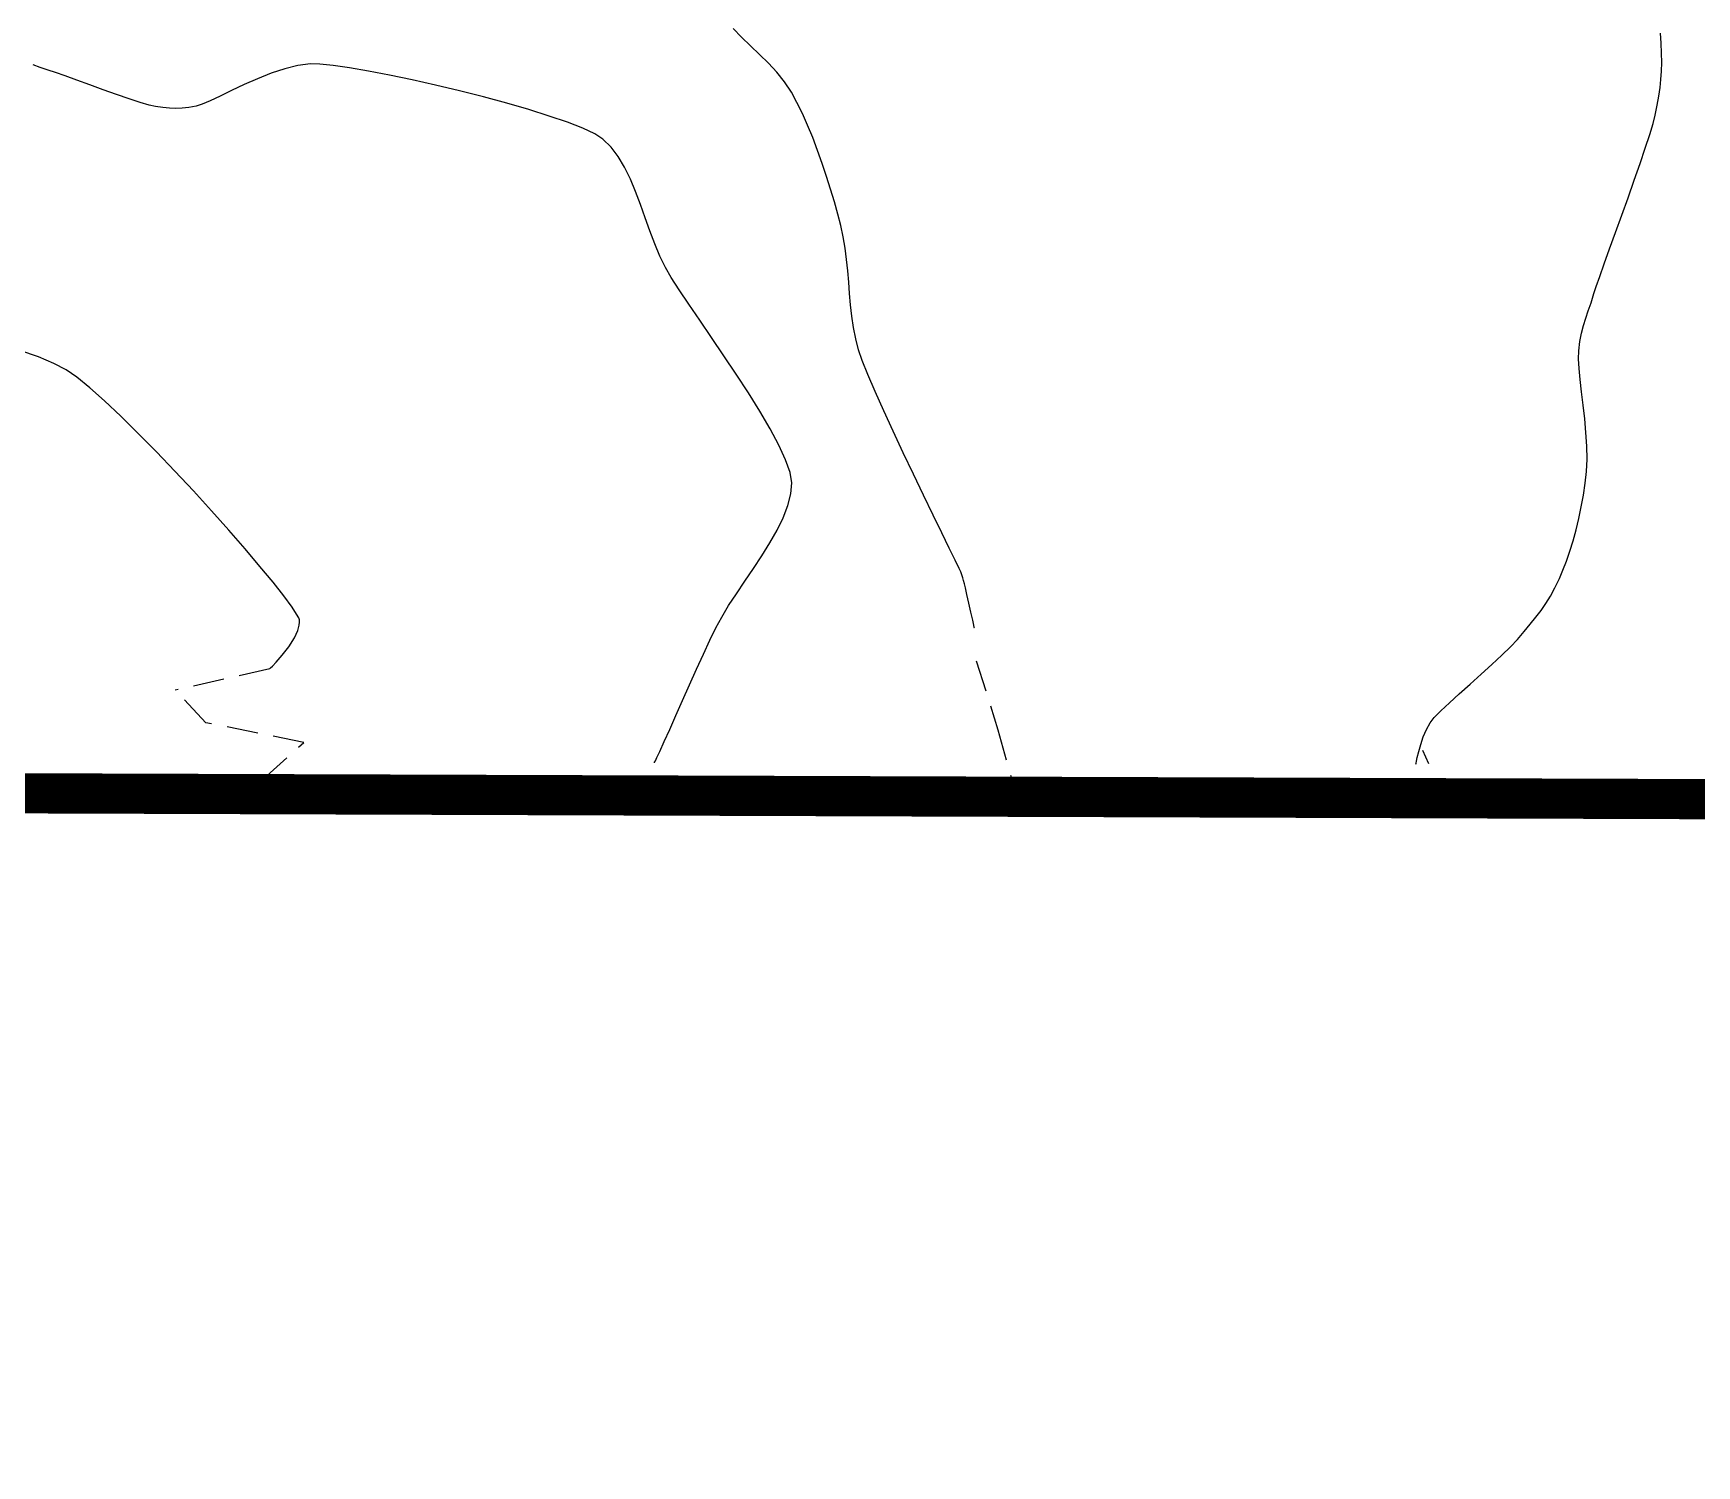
# Model space of a CAD drawing. Header units: feet. Extents: x 26064 to 27719, y 16802 to 28989.
# Drawn here: x 26744.6 to 26910.3, y 16834.4 to 16977 of the extents above; entities that cross this region are included whole.
import ezdxf

# ---------------------------------------------------------------- set-up
doc = ezdxf.new("R2010")
doc.units = ezdxf.units.FT
doc.header["$LTSCALE"] = 50
doc.header["$MEASUREMENT"] = 0
doc.linetypes.add('DASHED', pattern=[0.75, 0.5, -0.25])
doc.linetypes.add('HIDN25', pattern=[0.0938, 0.0625, -0.0313])
doc.layers.add('CONT-MNR', color=55, linetype='HIDN25')
doc.layers.add('DEMO-UTILITY', color=1, linetype='Continuous')

msp = doc.modelspace()

# ---------------------------------------------------------------- linework, layer by layer
at = {"layer": 'CONT-MNR', "color": 7, "extrusion": (0.726256, 0.687424, 0)}
msp.add_line((26815.14249, 16976.56821, 642), (26814.31152, 16977.44612, 642), dxfattribs=at)
at = {"layer": 'CONT-MNR', "color": 7, "extrusion": (0.697304, 0.716775, 0)}
msp.add_line((26816.02153, 16975.71305, 642), (26815.14249, 16976.56821, 642), dxfattribs=at)
at = {"layer": 'CONT-MNR', "color": 7, "extrusion": (-0.688192, -0.725529, 0)}
msp.add_line((26816.91907, 16974.8617, 642), (26816.02153, 16975.71305, 642), dxfattribs=at)
at = {"layer": 'CONT-MNR', "color": 7, "extrusion": (0.997093, 0.07619, 0)}
msp.add_line((26906.72386, 16975.99797, 641), (26906.64971, 16976.96845, 641), dxfattribs=at)
at = {"layer": 'CONT-MNR', "color": 7, "extrusion": (0.999201, 0.039976, 0)}
msp.add_line((26906.7644, 16974.98468, 641), (26906.72386, 16975.99797, 641), dxfattribs=at)
at = {"layer": 'CONT-MNR', "color": 7, "extrusion": (-0.360839, -0.932628, 0)}
msp.add_line((26745.29853, 16973.56234, 643), (26744.60097, 16973.83224, 643), dxfattribs=at)
at = {"layer": 'CONT-MNR', "color": 7}
for p, q in [((26770.95768, 16973.76954, 643), (26769.63895, 16973.44076, 643)), ((26773.15091, 16973.90741, 643), (26772.20227, 16973.92929, 643)), ((26774.46685, 16973.77269, 643), (26773.15091, 16973.90741, 643)), ((26776.09627, 16973.53657, 643), (26774.46685, 16973.77269, 643)), ((26817.80554, 16973.99522, 642), (26816.91907, 16974.8617, 642)), ((26818.65138, 16973.09467, 642), (26817.80554, 16973.99522, 642)), ((26748.94455, 16972.30153, 643), (26747.78144, 16972.71862, 643)), ((26777.98537, 16973.21046, 643), (26776.09627, 16973.53657, 643)), ((26782.32736, 16972.33403, 643), (26780.08034, 16972.80581, 643)), ((26820.10283, 16971.11564, 642), (26819.427, 16972.14112, 642)), ((26906.61102, 16971.56103, 641), (26906.69961, 16972.38297, 641)), ((26906.69961, 16972.38297, 641), (26906.75374, 16973.2074, 641)), ((26751.56506, 16971.35599, 643), (26750.22754, 16971.83784, 643)), ((26752.89172, 16970.88441, 643), (26751.56506, 16971.35599, 643)), ((26763.21717, 16970.71792, 643), (26762.22399, 16970.24889, 643)), ((26906.32461, 16969.80376, 641), (26906.48651, 16970.71137, 641)), ((26906.48651, 16970.71137, 641), (26906.61102, 16971.56103, 641)), ((26756.15279, 16969.81553, 643), (26755.25096, 16970.08574, 643)), ((26757.51862, 16969.56631, 643), (26756.78227, 16969.66929, 643)), ((26758.18059, 16969.50702, 643), (26757.51862, 16969.56631, 643)), ((26759.42888, 16969.52202, 643), (26758.80504, 16969.49205, 643)), ((26760.82227, 16969.71929, 643), (26760.089, 16969.59756, 643)), ((26762.22399, 16970.24889, 643), (26761.41346, 16969.90214, 643)), ((26793.95991, 16969.36842, 643), (26791.75977, 16970.00434, 643)), ((26795.98924, 16968.73395, 643), (26793.95991, 16969.36842, 643)), ((26821.72155, 16967.81227, 642), (26821.19735, 16968.98941, 642)), ((26799.32023, 16967.51512, 643), (26797.79395, 16968.11238, 643)), ((26800.51427, 16966.95362, 643), (26799.32023, 16967.51512, 643)), ((26905.14226, 16965.53791, 641), (26905.58181, 16966.88681, 641)), ((26803.4926, 16963.62892, 643), (26802.85533, 16964.70059, 643)), ((26904.04058, 16962.34139, 641), (26904.62089, 16964.00424, 641)), ((26805.0759, 16959.91912, 643), (26804.58717, 16961.21198, 643)), ((26902.79475, 16958.85047, 641), (26903.42424, 16960.60494, 641)), ((26824.72088, 16958.97614, 642), (26824.38216, 16960.18742, 642)), ((26825.02283, 16957.82564, 642), (26824.72088, 16958.97614, 642)), ((26806.01476, 16957.29567, 643), (26805.54652, 16958.60495, 643)), ((26806.49633, 16956.0175, 643), (26806.01476, 16957.29567, 643)), ((26807.00693, 16954.79664, 643), (26806.49633, 16956.0175, 643)), ((26901.58792, 16955.50982, 641), (26902.17502, 16957.13357, 641)), ((26825.71309, 16953.32162, 642), (26825.60197, 16954.45355, 642)), ((26901.05637, 16954.0348, 641), (26901.58792, 16955.50982, 641)), ((26825.80677, 16952.18864, 642), (26825.71309, 16953.32162, 642)), ((26900.25144, 16951.75329, 641), (26900.60324, 16952.7641, 641)), ((26825.89713, 16951.05633, 642), (26825.80677, 16952.18864, 642)), ((26900.02386, 16951.05797, 641), (26900.25144, 16951.75329, 641)), ((26826.12428, 16948.80067, 642), (26825.99826, 16949.92643, 642)), ((26899.2137, 16948.60175, 641), (26899.465, 16949.3505, 641)), ((26826.50746, 16946.56855, 642), (26826.28931, 16947.6808, 642)), ((26898.7926, 16947.11307, 641), (26898.98788, 16947.86934, 641)), ((26898.51386, 16945.36797, 641), (26898.63291, 16946.29268, 641)), ((26745.11017, 16944.74989, 644), (26743.27673, 16945.40165, 644)), ((26746.65732, 16944.10673, 644), (26745.11017, 16944.74989, 644)), ((26814.61609, 16943.02709, 643), (26813.37926, 16944.87653, 643)), ((26827.15785, 16944.40639, 642), (26826.79283, 16945.46564, 642)), ((26827.72058, 16942.99833, 642), (26827.15785, 16944.40639, 642)), ((26748.93852, 16942.7323, 644), (26747.86213, 16943.47891, 644)), ((26816.95587, 16939.35675, 643), (26815.82174, 16941.17386, 643)), ((26829.29707, 16939.40472, 642), (26828.4455, 16941.3087, 642)), ((26898.94941, 16939.96436, 641), (26898.79111, 16941.26958, 641)), ((26830.23977, 16937.35362, 642), (26829.29707, 16939.40472, 642)), ((26899.10366, 16938.61102, 641), (26898.94941, 16939.96436, 641)), ((26755.0614, 16937.1503, 644), (26753.33072, 16938.85043, 644)), ((26758.70474, 16933.39486, 644), (26756.86484, 16935.31766, 644)), ((26819.97067, 16933.24737, 643), (26819.5259, 16934.52106, 643)), ((26832.25644, 16933.07895, 642), (26831.23807, 16935.22262, 642)), ((26760.54477, 16931.42424, 644), (26758.70474, 16933.39486, 644)), ((26833.25936, 16930.98984, 642), (26832.25644, 16933.07895, 642)), ((26899.15278, 16932.1794, 641), (26899.28386, 16933.35797, 641)), ((26762.3486, 16929.44817, 644), (26760.54477, 16931.42424, 644)), ((26834.2113, 16929.02252, 642), (26833.25936, 16930.98984, 642)), ((26819.28854, 16928.75235, 643), (26819.75799, 16929.95881, 643)), ((26765.7024, 16925.64902, 644), (26764.07992, 16927.50898, 644)), ((26817.95721, 16926.24177, 643), (26818.67747, 16927.50902, 643)), ((26818.67747, 16927.50902, 643), (26819.28854, 16928.75235, 643)), ((26817.16019, 16924.96356, 643), (26817.95721, 16926.24177, 643)), ((26836.40596, 16924.52354, 642), (26835.82012, 16925.72214, 642)), ((26767.17974, 16923.91064, 644), (26765.7024, 16925.64902, 644)), ((26897.28921, 16924.44193, 641), (26897.62619, 16925.4219, 641)), ((26837.24578, 16922.50644, 642), (26837.16615, 16922.78185, 642)), ((26769.55365, 16920.96801, 644), (26768.47559, 16922.33619, 644)), ((26770.37759, 16919.84846, 644), (26769.55365, 16920.96801, 644)), ((26813.85313, 16920.00007, 643), (26814.63288, 16921.19263, 643)), ((26837.58746, 16921.09851, 642), (26837.4287, 16921.79003, 642)), ((26895.23609, 16920.21292, 641), (26895.69307, 16920.95454, 641)), ((26895.69307, 16920.95454, 641), (26896.13873, 16921.77324, 641)), ((26770.82937, 16919.16029, 644), (26770.37759, 16919.84846, 644)), ((26771.03504, 16918.77941, 644), (26770.82937, 16919.16029, 644)), ((26813.15878, 16918.86131, 643), (26813.85313, 16920.00007, 643)), ((26838.1581, 16918.5483, 642), (26837.98045, 16919.34767, 642)), ((26771.12512, 16918.36906, 644), (26771.11784, 16918.52463, 644)), ((26812.58227, 16917.78929, 643), (26813.15878, 16918.86131, 643)), ((26838.26538, 16918.06384, 642), (26838.1581, 16918.5483, 642)), ((26892.40386, 16916.64797, 641), (26893.07925, 16917.43836, 641)), ((26893.68937, 16918.1611, 641), (26894.24503, 16918.84514, 641)), ((26890.85828, 16915.06684, 641), (26891.72386, 16915.91348, 641)), ((26768.79015, 16914.38426, 644), (26769.39169, 16915.07126, 644)), ((26810.65845, 16913.66819, 643), (26811.34412, 16915.16873, 643)), ((26838.51389, 16914.52087, 642), (26840.66922, 16907.65176, 642)), ((26888.78539, 16913.17317, 641), (26889.86086, 16914.14207, 641)), ((26768.16311, 16913.72729, 644), (26758.73779, 16911.57916, 644)), ((26768.16311, 16913.72729, 644), (26768.17253, 16913.73783, 644)), ((26809.95749, 16912.11428, 643), (26810.65845, 16913.66819, 643)), ((26761.79597, 16908.34847, 644), (26758.73779, 16911.57916, 644)), ((26809.26305, 16910.56208, 643), (26809.95749, 16912.11428, 643)), ((26885.62819, 16910.34189, 641), (26886.61529, 16911.23907, 641)), ((26808.59695, 16909.06669, 643), (26809.26305, 16910.56208, 643)), ((26884.11872, 16908.85733, 641), (26884.77808, 16909.53664, 641)), ((26884.77808, 16909.53664, 641), (26885.62819, 16910.34189, 641)), ((26771.55915, 16906.39749, 644), (26761.79597, 16908.34847, 644)), ((26807.43708, 16906.46672, 643), (26807.98102, 16907.68321, 643)), ((26840.66922, 16907.65176, 642), (26842.43028, 16901.31748, 642)), ((26883.34111, 16907.67269, 641), (26883.70386, 16908.33797, 641)), ((26883.70386, 16908.33797, 641), (26884.11872, 16908.85733, 641)), ((26767.51443, 16902.77426, 644), (26771.55915, 16906.39749, 644)), ((26882.78542, 16906.19018, 641), (26883.03586, 16906.93777, 641)), ((26882.278, 16904.21204, 641), (26882.28622, 16904.23785, 641)), ((26882.30771, 16904.32031, 641), (26882.3529, 16904.51424, 641)), ((26883.57994, 16904.26195, 641), (26882.97613, 16905.57285, 641))]:
    msp.add_line(p, q, dxfattribs=at)
at = {"layer": 'CONT-MNR', "color": 7, "extrusion": (0.12731, -0.991863, 0)}
msp.add_line((26772.20227, 16973.92929, 643), (26770.95768, 16973.76954, 643), dxfattribs=at)
at = {"layer": 'CONT-MNR', "color": 7, "extrusion": (0.999697, -0.024621, 0)}
msp.add_line((26906.75374, 16973.2074, 641), (26906.77485, 16974.06457, 641), dxfattribs=at)
at = {"layer": 'CONT-MNR', "color": 7, "extrusion": (0.999936, 0.011349, 0)}
msp.add_line((26906.77485, 16974.06457, 641), (26906.7644, 16974.98468, 641), dxfattribs=at)
at = {"layer": 'CONT-MNR', "color": 7, "extrusion": (-0.320357, -0.947297, 0)}
msp.add_line((26746.07639, 16973.29929, 643), (26745.29853, 16973.56234, 643), dxfattribs=at)
at = {"layer": 'CONT-MNR', "color": 7, "extrusion": (-0.311765, -0.950159, 0)}
msp.add_line((26746.80359, 16973.06068, 643), (26746.07639, 16973.29929, 643), dxfattribs=at)
at = {"layer": 'CONT-MNR', "color": 7, "extrusion": (-0.330195, -0.943913, 0)}
msp.add_line((26747.78144, 16972.71862, 643), (26746.80359, 16973.06068, 643), dxfattribs=at)
at = {"layer": 'CONT-MNR', "color": 7, "extrusion": (-0.33989, -0.940465, 0)}
msp.add_line((26750.22754, 16971.83784, 643), (26748.94455, 16972.30153, 643), dxfattribs=at)
at = {"layer": 'CONT-MNR', "color": 7, "extrusion": (0.405593, -0.914054, 0)}
msp.add_line((26766.92581, 16972.44255, 643), (26765.60476, 16971.85637, 643), dxfattribs=at)
at = {"layer": 'CONT-MNR', "color": 7, "extrusion": (-0.37093, 0.928661, 0)}
msp.add_line((26768.28276, 16972.98456, 643), (26766.92581, 16972.44255, 643), dxfattribs=at)
at = {"layer": 'CONT-MNR', "color": 7, "extrusion": (0.31883, -0.947812, 0)}
msp.add_line((26769.63895, 16973.44076, 643), (26768.28276, 16972.98456, 643), dxfattribs=at)
at = {"layer": 'CONT-MNR', "color": 7, "extrusion": (-0.18965, -0.981852, 0)}
msp.add_line((26780.08034, 16972.80581, 643), (26777.98537, 16973.21046, 643), dxfattribs=at)
at = {"layer": 'CONT-MNR', "color": 7, "extrusion": (-0.219425, -0.975629, 0)}
msp.add_line((26784.67262, 16971.80657, 643), (26782.32736, 16972.33403, 643), dxfattribs=at)
at = {"layer": 'CONT-MNR', "color": 7, "extrusion": (0.775771, 0.631015, 0)}
msp.add_line((26819.427, 16972.14112, 642), (26818.65138, 16973.09467, 642), dxfattribs=at)
at = {"layer": 'CONT-MNR', "color": 7, "extrusion": (-0.327147, -0.944973, 0)}
msp.add_line((26754.14214, 16970.45151, 643), (26752.89172, 16970.88441, 643), dxfattribs=at)
at = {"layer": 'CONT-MNR', "color": 7, "extrusion": (-0.31327, -0.949664, 0)}
msp.add_line((26755.25096, 16970.08574, 643), (26754.14214, 16970.45151, 643), dxfattribs=at)
at = {"layer": 'CONT-MNR', "color": 7, "extrusion": (0.434598, -0.900625, 0)}
msp.add_line((26764.35632, 16971.26762, 643), (26763.21717, 16970.71792, 643), dxfattribs=at)
at = {"layer": 'CONT-MNR', "color": 7, "extrusion": (-0.426538, 0.90447, 0)}
msp.add_line((26765.60476, 16971.85637, 643), (26764.35632, 16971.26762, 643), dxfattribs=at)
at = {"layer": 'CONT-MNR', "color": 7, "extrusion": (-0.232679, -0.972554, 0)}
msp.add_line((26787.06232, 16971.23485, 643), (26784.67262, 16971.80657, 643), dxfattribs=at)
at = {"layer": 'CONT-MNR', "color": 7, "extrusion": (-0.246164, -0.969228, 0)}
msp.add_line((26789.44264, 16970.63029, 643), (26787.06232, 16971.23485, 643), dxfattribs=at)
at = {"layer": 'CONT-MNR', "color": 7, "extrusion": (-0.260793, -0.965395, 0)}
msp.add_line((26791.75977, 16970.00434, 643), (26789.44264, 16970.63029, 643), dxfattribs=at)
at = {"layer": 'CONT-MNR', "color": 7, "extrusion": (0.878645, 0.477475, 0)}
msp.add_line((26820.65692, 16970.096, 642), (26820.10283, 16971.11564, 642), dxfattribs=at)
at = {"layer": 'CONT-MNR', "color": 7, "extrusion": (0.226286, 0.974061, 0)}
msp.add_line((26756.78227, 16969.66929, 643), (26756.15279, 16969.81553, 643), dxfattribs=at)
at = {"layer": 'CONT-MNR', "color": 7, "extrusion": (-0.023971, -0.999713, 0)}
msp.add_line((26758.80504, 16969.49205, 643), (26758.18059, 16969.50702, 643), dxfattribs=at)
at = {"layer": 'CONT-MNR', "color": 7, "extrusion": (0.11369, -0.993516, 0)}
msp.add_line((26760.089, 16969.59756, 643), (26759.42888, 16969.52202, 643), dxfattribs=at)
at = {"layer": 'CONT-MNR', "color": 7, "extrusion": (0.295477, -0.95535, 0)}
msp.add_line((26761.41346, 16969.90214, 643), (26760.82227, 16969.71929, 643), dxfattribs=at)
at = {"layer": 'CONT-MNR', "color": 7, "extrusion": (0.898567, 0.438836, 0)}
msp.add_line((26821.19735, 16968.98941, 642), (26820.65692, 16970.096, 642), dxfattribs=at)
at = {"layer": 'CONT-MNR', "color": 7, "extrusion": (0.968991, -0.247096, 0)}
msp.add_line((26905.91664, 16967.99536, 641), (26906.12386, 16968.80797, 641), dxfattribs=at)
at = {"layer": 'CONT-MNR', "color": 7, "extrusion": (0.98028, -0.197615, 0)}
msp.add_line((26906.12386, 16968.80797, 641), (26906.32461, 16969.80376, 641), dxfattribs=at)
at = {"layer": 'CONT-MNR', "color": 7, "extrusion": (0.325644, 0.945492, 0)}
msp.add_line((26797.79395, 16968.11238, 643), (26795.98924, 16968.73395, 643), dxfattribs=at)
at = {"layer": 'CONT-MNR', "color": 7, "extrusion": (0.925097, 0.379731, 0)}
msp.add_line((26822.22695, 16966.58102, 642), (26821.72155, 16967.81227, 642), dxfattribs=at)
at = {"layer": 'CONT-MNR', "color": 7, "extrusion": (0.957286, -0.289144, 0)}
msp.add_line((26905.58181, 16966.88681, 641), (26905.91664, 16967.99536, 641), dxfattribs=at)
at = {"layer": 'CONT-MNR', "color": 7, "extrusion": (-0.536986, -0.843591, 0)}
msp.add_line((26801.32227, 16966.43929, 643), (26800.51427, 16966.95362, 643), dxfattribs=at)
at = {"layer": 'CONT-MNR', "color": 7, "extrusion": (0.697509, 0.716576, 0)}
msp.add_line((26802.13712, 16965.64612, 643), (26801.32227, 16966.43929, 643), dxfattribs=at)
at = {"layer": 'CONT-MNR', "color": 7, "extrusion": (0.796321, 0.604874, 0)}
msp.add_line((26802.85533, 16964.70059, 643), (26802.13712, 16965.64612, 643), dxfattribs=at)
at = {"layer": 'CONT-MNR', "color": 7, "extrusion": (0.934335, 0.356396, 0)}
msp.add_line((26822.71099, 16965.31205, 642), (26822.22695, 16966.58102, 642), dxfattribs=at)
at = {"layer": 'CONT-MNR', "color": 7, "extrusion": (0.946786, -0.321863, 0)}
msp.add_line((26904.62089, 16964.00424, 641), (26905.14226, 16965.53791, 641), dxfattribs=at)
at = {"layer": 'CONT-MNR', "color": 7, "extrusion": (0.941904, 0.335883, 0)}
msp.add_line((26823.1711, 16964.0218, 642), (26822.71099, 16965.31205, 642), dxfattribs=at)
at = {"layer": 'CONT-MNR', "color": 7, "extrusion": (0.948266, 0.317477, 0)}
msp.add_line((26823.60471, 16962.72666, 642), (26823.1711, 16964.0218, 642), dxfattribs=at)
at = {"layer": 'CONT-MNR', "color": 7, "extrusion": (0.898608, 0.438751, 0)}
msp.add_line((26804.06465, 16962.45731, 643), (26803.4926, 16963.62892, 643), dxfattribs=at)
at = {"layer": 'CONT-MNR', "color": 7, "extrusion": (0.922118, 0.38691, 0)}
msp.add_line((26804.58717, 16961.21198, 643), (26804.06465, 16962.45731, 643), dxfattribs=at)
at = {"layer": 'CONT-MNR', "color": 7, "extrusion": (0.953754, 0.300589, 0)}
msp.add_line((26824.00925, 16961.44306, 642), (26823.60471, 16962.72666, 642), dxfattribs=at)
at = {"layer": 'CONT-MNR', "color": 7, "extrusion": (0.942396, -0.334498, 0)}
msp.add_line((26903.42424, 16960.60494, 641), (26904.04058, 16962.34139, 641), dxfattribs=at)
at = {"layer": 'CONT-MNR', "color": 7, "extrusion": (0.958617, 0.284698, 0)}
msp.add_line((26824.38216, 16960.18742, 642), (26824.00925, 16961.44306, 642), dxfattribs=at)
at = {"layer": 'CONT-MNR', "color": 7, "extrusion": (0.941451, 0.337149, 0)}
msp.add_line((26805.54652, 16958.60495, 643), (26805.0759, 16959.91912, 643), dxfattribs=at)
at = {"layer": 'CONT-MNR', "color": 7, "extrusion": (0.940599, -0.33952, 0)}
msp.add_line((26902.17502, 16957.13357, 641), (26902.79475, 16958.85047, 641), dxfattribs=at)
at = {"layer": 'CONT-MNR', "color": 7, "extrusion": (0.976261, 0.216596, 0)}
msp.add_line((26825.27094, 16956.70729, 642), (26825.02283, 16957.82564, 642), dxfattribs=at)
at = {"layer": 'CONT-MNR', "color": 7, "extrusion": (0.986264, 0.165174, 0)}
msp.add_line((26825.45929, 16955.58269, 642), (26825.27094, 16956.70729, 642), dxfattribs=at)
at = {"layer": 'CONT-MNR', "color": 7, "extrusion": (0.992111, 0.125364, 0)}
msp.add_line((26825.60197, 16954.45355, 642), (26825.45929, 16955.58269, 642), dxfattribs=at)
at = {"layer": 'CONT-MNR', "color": 7, "extrusion": (0.8986, 0.438768, 0)}
msp.add_line((26807.56227, 16953.65929, 643), (26807.00693, 16954.79664, 643), dxfattribs=at)
at = {"layer": 'CONT-MNR', "color": 7, "extrusion": (0.941906, -0.335877, 0)}
msp.add_line((26900.60324, 16952.7641, 641), (26901.05637, 16954.0348, 641), dxfattribs=at)
at = {"layer": 'CONT-MNR', "color": 7, "extrusion": (0.863755, 0.503912, 0)}
msp.add_line((26808.13916, 16952.67045, 643), (26807.56227, 16953.65929, 643), dxfattribs=at)
at = {"layer": 'CONT-MNR', "color": 7, "extrusion": (0.842515, 0.538674, 0)}
msp.add_line((26808.92687, 16951.43843, 643), (26808.13916, 16952.67045, 643), dxfattribs=at)
at = {"layer": 'CONT-MNR', "color": 7, "extrusion": (0.831694, 0.555234, 0)}
msp.add_line((26809.88507, 16950.00313, 643), (26808.92687, 16951.43843, 643), dxfattribs=at)
at = {"layer": 'CONT-MNR', "color": 7, "extrusion": (0.996018, 0.08915, 0)}
msp.add_line((26825.99826, 16949.92643, 642), (26825.89713, 16951.05633, 642), dxfattribs=at)
at = {"layer": 'CONT-MNR', "color": 7, "extrusion": (0.952902, -0.303279, 0)}
msp.add_line((26899.73674, 16950.15583, 641), (26900.02386, 16951.05797, 641), dxfattribs=at)
at = {"layer": 'CONT-MNR', "color": 7, "extrusion": (0.826626, 0.562752, 0)}
msp.add_line((26810.97342, 16948.40444, 643), (26809.88507, 16950.00313, 643), dxfattribs=at)
at = {"layer": 'CONT-MNR', "color": 7, "extrusion": (0.947514, -0.319714, 0)}
msp.add_line((26899.465, 16949.3505, 641), (26899.73674, 16950.15583, 641), dxfattribs=at)
at = {"layer": 'CONT-MNR', "color": 7, "extrusion": (0.82534, 0.564636, 0)}
msp.add_line((26812.1516, 16946.68228, 643), (26810.97342, 16948.40444, 643), dxfattribs=at)
at = {"layer": 'CONT-MNR', "color": 7, "extrusion": (0.989316, 0.145789, 0)}
msp.add_line((26826.28931, 16947.6808, 642), (26826.12428, 16948.80067, 642), dxfattribs=at)
at = {"layer": 'CONT-MNR', "color": 7, "extrusion": (0.955609, -0.294636, 0)}
msp.add_line((26898.98788, 16947.86934, 641), (26899.2137, 16948.60175, 641), dxfattribs=at)
at = {"layer": 'CONT-MNR', "color": 7, "extrusion": (0.826978, 0.562234, 0)}
msp.add_line((26813.37926, 16944.87653, 643), (26812.1516, 16946.68228, 643), dxfattribs=at)
at = {"layer": 'CONT-MNR', "color": 7, "extrusion": (0.968118, 0.250495, 0)}
msp.add_line((26826.79283, 16945.46564, 642), (26826.50746, 16946.56855, 642), dxfattribs=at)
at = {"layer": 'CONT-MNR', "color": 7, "extrusion": (0.981577, -0.191067, 0)}
msp.add_line((26898.63291, 16946.29268, 641), (26898.7926, 16947.11307, 641), dxfattribs=at)
at = {"layer": 'CONT-MNR', "color": 7, "extrusion": (0.462114, 0.88682, 0)}
msp.add_line((26747.86213, 16943.47891, 644), (26746.65732, 16944.10673, 644), dxfattribs=at)
at = {"layer": 'CONT-MNR', "color": 7, "extrusion": (0.999552, -0.029923, 0)}
msp.add_line((26898.49015, 16944.57589, 641), (26898.51386, 16945.36797, 641), dxfattribs=at)
at = {"layer": 'CONT-MNR', "color": 7, "extrusion": (0.998588, 0.053118, 0)}
msp.add_line((26898.54167, 16943.60742, 641), (26898.49015, 16944.57589, 641), dxfattribs=at)
at = {"layer": 'CONT-MNR', "color": 7, "extrusion": (-0.629429, -0.777058, 0)}
msp.add_line((26750.23296, 16941.68378, 644), (26748.93852, 16942.7323, 644), dxfattribs=at)
at = {"layer": 'CONT-MNR', "color": 7, "extrusion": (0.838226, 0.545323, 0)}
msp.add_line((26815.82174, 16941.17386, 643), (26814.61609, 16943.02709, 643), dxfattribs=at)
at = {"layer": 'CONT-MNR', "color": 7, "extrusion": (0.91899, 0.394281, 0)}
msp.add_line((26828.4455, 16941.3087, 642), (26827.72058, 16942.99833, 642), dxfattribs=at)
at = {"layer": 'CONT-MNR', "color": 7, "extrusion": (0.995415, 0.095648, 0)}
msp.add_line((26898.64859, 16942.49462, 641), (26898.54167, 16943.60742, 641), dxfattribs=at)
at = {"layer": 'CONT-MNR', "color": 7, "extrusion": (0.993301, 0.115558, 0)}
msp.add_line((26898.79111, 16941.26958, 641), (26898.64859, 16942.49462, 641), dxfattribs=at)
at = {"layer": 'CONT-MNR', "color": 7, "extrusion": (-0.663206, -0.748437, 0)}
msp.add_line((26751.70913, 16940.37571, 644), (26750.23296, 16941.68378, 644), dxfattribs=at)
at = {"layer": 'CONT-MNR', "color": 7, "extrusion": (-0.685145, -0.728407, 0)}
msp.add_line((26753.33072, 16938.85043, 644), (26751.70913, 16940.37571, 644), dxfattribs=at)
at = {"layer": 'CONT-MNR', "color": 7, "extrusion": (0.862342, 0.506327, 0)}
msp.add_line((26817.97817, 16937.61565, 643), (26816.95587, 16939.35675, 643), dxfattribs=at)
at = {"layer": 'CONT-MNR', "color": 7, "extrusion": (0.881598, 0.472002, 0)}
msp.add_line((26818.84829, 16935.99045, 643), (26817.97817, 16937.61565, 643), dxfattribs=at)
at = {"layer": 'CONT-MNR', "color": 7, "extrusion": (0.905558, 0.424223, 0)}
msp.add_line((26831.23807, 16935.22262, 642), (26830.23977, 16937.35362, 642), dxfattribs=at)
at = {"layer": 'CONT-MNR', "color": 7, "extrusion": (0.995497, 0.094789, 0)}
msp.add_line((26899.23404, 16937.24165, 641), (26899.10366, 16938.61102, 641), dxfattribs=at)
at = {"layer": 'CONT-MNR', "color": 7, "extrusion": (0.712761, 0.701407, 0)}
msp.add_line((26756.86484, 16935.31766, 644), (26755.0614, 16937.1503, 644), dxfattribs=at)
at = {"layer": 'CONT-MNR', "color": 7, "extrusion": (0.908093, 0.418769, 0)}
msp.add_line((26819.5259, 16934.52106, 643), (26818.84829, 16935.99045, 643), dxfattribs=at)
at = {"layer": 'CONT-MNR', "color": 7, "extrusion": (0.997954, 0.063939, 0)}
msp.add_line((26899.32075, 16935.8883, 641), (26899.23404, 16937.24165, 641), dxfattribs=at)
at = {"layer": 'CONT-MNR', "color": 7, "extrusion": (0.999842, 0.017781, 0)}
msp.add_line((26899.34397, 16934.58305, 641), (26899.32075, 16935.8883, 641), dxfattribs=at)
at = {"layer": 'CONT-MNR', "color": 7, "extrusion": (0.998799, -0.049001, 0)}
msp.add_line((26899.28386, 16933.35797, 641), (26899.34397, 16934.58305, 641), dxfattribs=at)
at = {"layer": 'CONT-MNR', "color": 7, "extrusion": (0.986612, 0.163088, 0)}
msp.add_line((26820.14227, 16932.20929, 643), (26819.97067, 16933.24737, 643), dxfattribs=at)
at = {"layer": 'CONT-MNR', "color": 7, "extrusion": (0.968902, -0.247443, 0)}
msp.add_line((26819.75799, 16929.95881, 643), (26820.05337, 16931.11544, 643), dxfattribs=at)
at = {"layer": 'CONT-MNR', "color": 7, "extrusion": (0.996714, -0.081002, 0)}
msp.add_line((26820.05337, 16931.11544, 643), (26820.14227, 16932.20929, 643), dxfattribs=at)
at = {"layer": 'CONT-MNR', "color": 7, "extrusion": (0.984069, -0.177788, 0)}
msp.add_line((26898.76739, 16929.82683, 641), (26898.97916, 16930.99899, 641), dxfattribs=at)
at = {"layer": 'CONT-MNR', "color": 7, "extrusion": (0.989356, -0.145515, 0)}
msp.add_line((26898.97916, 16930.99899, 641), (26899.15278, 16932.1794, 641), dxfattribs=at)
at = {"layer": 'CONT-MNR', "color": 7, "extrusion": (0.745957, 0.665994, 0)}
msp.add_line((26764.07992, 16927.50898, 644), (26762.3486, 16929.44817, 644), dxfattribs=at)
at = {"layer": 'CONT-MNR', "color": 7, "extrusion": (0.978097, -0.20815, 0)}
msp.add_line((26898.52184, 16928.67297, 641), (26898.76739, 16929.82683, 641), dxfattribs=at)
at = {"layer": 'CONT-MNR', "color": 7, "extrusion": (0.899174, 0.437591, 0)}
msp.add_line((26835.07673, 16927.24421, 642), (26834.2113, 16929.02252, 642), dxfattribs=at)
at = {"layer": 'CONT-MNR', "color": 7, "extrusion": (0.963963, -0.266038, 0)}
msp.add_line((26897.94686, 16926.46044, 641), (26898.24687, 16927.54749, 641), dxfattribs=at)
at = {"layer": 'CONT-MNR', "color": 7, "extrusion": (0.971429, -0.237329, 0)}
msp.add_line((26898.24687, 16927.54749, 641), (26898.52184, 16928.67297, 641), dxfattribs=at)
at = {"layer": 'CONT-MNR', "color": 7, "extrusion": (0.898554, 0.438863, 0)}
msp.add_line((26835.82012, 16925.72214, 642), (26835.07673, 16927.24421, 642), dxfattribs=at)
at = {"layer": 'CONT-MNR', "color": 7, "extrusion": (0.955488, -0.295031, 0)}
msp.add_line((26897.62619, 16925.4219, 641), (26897.94686, 16926.46044, 641), dxfattribs=at)
at = {"layer": 'CONT-MNR', "color": 7, "extrusion": (0.834898, -0.550404, 0)}
msp.add_line((26816.31884, 16923.68733, 643), (26817.16019, 16924.96356, 643), dxfattribs=at)
at = {"layer": 'CONT-MNR', "color": 7, "extrusion": (0.899364, 0.437201, 0)}
msp.add_line((26836.7987, 16923.71563, 642), (26836.40596, 16924.52354, 642), dxfattribs=at)
at = {"layer": 'CONT-MNR', "color": 7, "extrusion": (0.933898, -0.357539, 0)}
msp.add_line((26896.94032, 16923.5306, 641), (26897.28921, 16924.44193, 641), dxfattribs=at)
at = {"layer": 'CONT-MNR', "color": 7, "extrusion": (0.772111, 0.635488, 0)}
msp.add_line((26768.47559, 16922.33619, 644), (26767.17974, 16923.91064, 644), dxfattribs=at)
at = {"layer": 'CONT-MNR', "color": 7, "extrusion": (0.828797, -0.55955, 0)}
msp.add_line((26814.63288, 16921.19263, 643), (26815.46559, 16922.42603, 643), dxfattribs=at)
at = {"layer": 'CONT-MNR', "color": 7, "extrusion": (0.828277, -0.560319, 0)}
msp.add_line((26815.46559, 16922.42603, 643), (26816.31884, 16923.68733, 643), dxfattribs=at)
at = {"layer": 'CONT-MNR', "color": 7, "extrusion": (0.90539, 0.42458, 0)}
msp.add_line((26836.96283, 16923.36564, 642), (26836.7987, 16923.71563, 642), dxfattribs=at)
at = {"layer": 'CONT-MNR', "color": 7, "extrusion": (0.93857, 0.34509, 0)}
msp.add_line((26837.07735, 16923.05416, 642), (26836.96283, 16923.36564, 642), dxfattribs=at)
at = {"layer": 'CONT-MNR', "color": 7, "extrusion": (0.95073, 0.310021, 0)}
msp.add_line((26837.16615, 16922.78185, 642), (26837.07735, 16923.05416, 642), dxfattribs=at)
at = {"layer": 'CONT-MNR', "color": 7, "extrusion": (0.965104, 0.261867, 0)}
msp.add_line((26837.33283, 16922.18564, 642), (26837.24578, 16922.50644, 642), dxfattribs=at)
at = {"layer": 'CONT-MNR', "color": 7, "extrusion": (0.901043, -0.43373, 0)}
msp.add_line((26896.13873, 16921.77324, 641), (26896.58386, 16922.69797, 641), dxfattribs=at)
at = {"layer": 'CONT-MNR', "color": 7, "extrusion": (0.9193, -0.393558, 0)}
msp.add_line((26896.58386, 16922.69797, 641), (26896.94032, 16923.5306, 641), dxfattribs=at)
at = {"layer": 'CONT-MNR', "color": 7, "extrusion": (0.971865, 0.235538, 0)}
msp.add_line((26837.4287, 16921.79003, 642), (26837.33283, 16922.18564, 642), dxfattribs=at)
at = {"layer": 'CONT-MNR', "color": 7, "extrusion": (0.975508, 0.219965, 0)}
msp.add_line((26837.7808, 16920.24107, 642), (26837.58746, 16921.09851, 642), dxfattribs=at)
at = {"layer": 'CONT-MNR', "color": 7, "extrusion": (0.97593, 0.218086, 0)}
msp.add_line((26837.98045, 16919.34767, 642), (26837.7808, 16920.24107, 642), dxfattribs=at)
at = {"layer": 'CONT-MNR', "color": 7, "extrusion": (0.796437, -0.604721, 0)}
msp.add_line((26894.24503, 16918.84514, 641), (26894.757, 16919.51943, 641), dxfattribs=at)
at = {"layer": 'CONT-MNR', "color": 7, "extrusion": (0.822758, -0.568392, 0)}
msp.add_line((26894.757, 16919.51943, 641), (26895.23609, 16920.21292, 641), dxfattribs=at)
at = {"layer": 'CONT-MNR', "color": 7, "extrusion": (0.905908, -0.423474, 0)}
msp.add_line((26770.61364, 16916.80128, 644), (26770.95137, 16917.52377, 644), dxfattribs=at)
at = {"layer": 'CONT-MNR', "color": 7, "extrusion": (0.963772, -0.266727, 0)}
msp.add_line((26770.95137, 16917.52377, 644), (26771.09498, 16918.04269, 644), dxfattribs=at)
at = {"layer": 'CONT-MNR', "color": 7, "extrusion": (0.936036, 0.351904, 0)}
msp.add_line((26771.10437, 16918.59498, 644), (26771.03504, 16918.77941, 644), dxfattribs=at)
at = {"layer": 'CONT-MNR', "color": 7, "extrusion": (0.995763, -0.091961, 0)}
msp.add_line((26771.09498, 16918.04269, 644), (26771.12512, 16918.36906, 644), dxfattribs=at)
at = {"layer": 'CONT-MNR', "color": 7, "extrusion": (0.982173, 0.187978, 0)}
msp.add_line((26771.11784, 16918.52463, 644), (26771.10437, 16918.59498, 644), dxfattribs=at)
at = {"layer": 'CONT-MNR', "color": 7, "extrusion": (0.901544, -0.432687, 0)}
msp.add_line((26811.99266, 16916.56079, 643), (26812.58227, 16917.78929, 643), dxfattribs=at)
at = {"layer": 'CONT-MNR', "color": 7, "extrusion": (0.976462, 0.215689, 0)}
msp.add_line((26838.31602, 16917.83462, 642), (26838.26538, 16918.06384, 642), dxfattribs=at)
at = {"layer": 'CONT-MNR', "color": 7, "extrusion": (0.976593, 0.215095, 0)}
msp.add_line((26838.33217, 16917.76126, 642), (26838.31602, 16917.83462, 642), dxfattribs=at)
at = {"layer": 'CONT-MNR', "color": 7, "extrusion": (0.977036, 0.213073, 0)}
msp.add_line((26838.33429, 16917.75154, 642), (26838.33217, 16917.76126, 642), dxfattribs=at)
at = {"layer": 'CONT-MNR', "color": 7, "extrusion": (0.764129, -0.645064, 0)}
msp.add_line((26893.07925, 16917.43836, 641), (26893.68937, 16918.1611, 641), dxfattribs=at)
at = {"layer": 'CONT-MNR', "color": 7, "extrusion": (0.789528, -0.613715, 0)}
msp.add_line((26769.39169, 16915.07126, 644), (26770.03666, 16915.901, 644), dxfattribs=at)
at = {"layer": 'CONT-MNR', "color": 7, "extrusion": (0.841934, -0.53958, 0)}
msp.add_line((26770.03666, 16915.901, 644), (26770.61364, 16916.80128, 644), dxfattribs=at)
at = {"layer": 'CONT-MNR', "color": 7, "extrusion": (0.906453, -0.422306, 0)}
msp.add_line((26811.34412, 16915.16873, 643), (26811.99266, 16916.56079, 643), dxfattribs=at)
at = {"layer": 'CONT-MNR', "color": 7, "extrusion": (0.733805, -0.679361, 0)}
msp.add_line((26891.72386, 16915.91348, 641), (26892.40386, 16916.64797, 641), dxfattribs=at)
at = {"layer": 'CONT-MNR', "color": 7, "extrusion": (0.728019, -0.685557, 0)}
msp.add_line((26768.41508, 16913.98595, 644), (26768.79015, 16914.38426, 644), dxfattribs=at)
at = {"layer": 'CONT-MNR', "color": 7, "extrusion": (0.6799, -0.733305, 0)}
msp.add_line((26889.86086, 16914.14207, 641), (26890.85828, 16915.06684, 641), dxfattribs=at)
at = {"layer": 'CONT-MNR', "color": 7, "extrusion": (0.714548, -0.699586, 0)}
msp.add_line((26768.17253, 16913.73783, 644), (26768.23313, 16913.79973, 644), dxfattribs=at)
at = {"layer": 'CONT-MNR', "color": 7, "extrusion": (0.715269, -0.698849, 0)}
msp.add_line((26768.23313, 16913.79973, 644), (26768.41508, 16913.98595, 644), dxfattribs=at)
at = {"layer": 'CONT-MNR', "color": 7, "extrusion": (0.664903, -0.74693, 0)}
msp.add_line((26887.68561, 16912.19417, 641), (26888.78539, 16913.17317, 641), dxfattribs=at)
at = {"layer": 'CONT-MNR', "color": 7, "extrusion": (0.665805, -0.746126, 0)}
msp.add_line((26886.61529, 16911.23907, 641), (26887.68561, 16912.19417, 641), dxfattribs=at)
at = {"layer": 'CONT-MNR', "color": 7, "extrusion": (0.913555, -0.406716, 0)}
msp.add_line((26807.98102, 16907.68321, 643), (26808.59695, 16909.06669, 643), dxfattribs=at)
at = {"layer": 'CONT-MNR', "color": 7, "extrusion": (0.923505, -0.383585, 0)}
msp.add_line((26883.03586, 16906.93777, 641), (26883.34111, 16907.67269, 641), dxfattribs=at)
at = {"layer": 'CONT-MNR', "color": 7, "extrusion": (0.91101, -0.412384, 0)}
msp.add_line((26806.98695, 16905.47232, 643), (26807.43708, 16906.46672, 643), dxfattribs=at)
at = {"layer": 'CONT-MNR', "color": 7, "extrusion": (0.96247, -0.27139, 0)}
msp.add_line((26882.5871, 16905.48686, 641), (26882.78542, 16906.19018, 641), dxfattribs=at)
at = {"layer": 'CONT-MNR', "color": 7, "extrusion": (0.867665, -0.49715, 0)}
msp.add_line((26806.4554, 16904.37017, 643), (26806.48277, 16904.41793, 643), dxfattribs=at)
at = {"layer": 'CONT-MNR', "color": 7, "extrusion": (0.886647, -0.462446, 0)}
msp.add_line((26806.48277, 16904.41793, 643), (26806.55591, 16904.55817, 643), dxfattribs=at)
at = {"layer": 'CONT-MNR', "color": 7, "extrusion": (0.899658, -0.436596, 0)}
msp.add_line((26806.55591, 16904.55817, 643), (26806.70905, 16904.87373, 643), dxfattribs=at)
at = {"layer": 'CONT-MNR', "color": 7, "extrusion": (0.90702, -0.421087, 0)}
msp.add_line((26806.70905, 16904.87373, 643), (26806.98695, 16905.47232, 643), dxfattribs=at)
at = {"layer": 'CONT-MNR', "color": 7, "extrusion": (0.967672, -0.252212, 0)}
msp.add_line((26882.28622, 16904.23785, 641), (26882.30771, 16904.32031, 641), dxfattribs=at)
at = {"layer": 'CONT-MNR', "color": 7, "extrusion": (0.974498, -0.224397, 0)}
msp.add_line((26882.3529, 16904.51424, 641), (26882.43822, 16904.88476, 641), dxfattribs=at)
at = {"layer": 'CONT-MNR', "color": 7, "extrusion": (0.970762, -0.240044, 0)}
msp.add_line((26882.43822, 16904.88476, 641), (26882.5871, 16905.48686, 641), dxfattribs=at)
at = {"layer": 'DEMO-UTILITY', "color": 1, "linetype": 'DASHED', "const_width": 4}
msp.add_lwpolyline([(26551.80235, 16901.98887), (27136.77996, 16899.95826), (27136.77996, 16836.40038), (27176.86763, 16836.40038), (27177.08777, 16899.81834), (27306.13781, 16899.37037), (27307.17391, 17114.23636), (27497.1933, 17113.50827), (27496.89571, 17057.7123), (27575.39252, 17057.1509), (27575.39252, 17057.1509)], dxfattribs=at)

doc.saveas('drawing.dxf')
